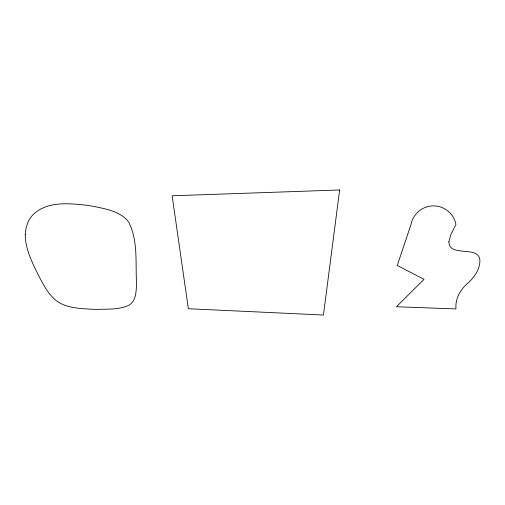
<?xml version="1.0" encoding="UTF-8"?>
<svg xmlns="http://www.w3.org/2000/svg" width="505" height="505" viewBox="0 0 505 505"><rect width="100%" height="100%" fill="white"/><g stroke="black" fill="none" stroke-linecap="round" stroke-linejoin="round"><path stroke-width="0.76" d="M25.25 234.352C25.149 247.665 31.07 260.037 36.688 271.791C41.928 281.847 46.82 292.673 55.651 300.153A30.041 30.041 0 0 0 59.527 302.823C68.611 307.936 79.335 308.46 89.499 309.117A211.942 211.942 0 0 0 99.58 309.363C109.44 308.978 120.02 309.615 129.097 305.134C136.306 300.715 136.135 291.101 136.571 283.659C135.308 263.326 138.288 241.106 128.832 222.389A22.971 22.971 0 0 0 125.814 218.772C117.021 210.743 104.686 208.685 93.431 206.349A176.176 176.176 0 0 0 84.575 205.005C67.013 203.143 45.482 201.47 32.225 215.559A26.954 26.954 0 0 0 28.507 221.001L26.165 227.288L25.25 234.352M448.876 241.775C449.197 259.223 484.017 242.539 479.485 264.652C478.222 271.709 473.564 277.529 468.659 282.503C460.636 288.866 455.081 298.367 455.946 308.915L396.406 306.762L424.017 279.36L397.277 265.441L411.038 224.371A22.877 22.877 0 0 1 455.946 224.397L450.788 234.737L448.876 241.775M339.644 189.975L323.446 315.025L188.352 308.725L172.136 195.788L339.644 189.975"/></g></svg>
